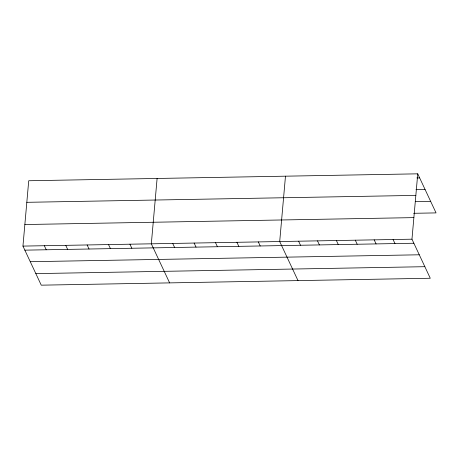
<?xml version="1.0" encoding="UTF-8"?>
<svg xmlns="http://www.w3.org/2000/svg" width="459" height="459" viewBox="0 0 459 459"><rect width="100%" height="100%" fill="white"/><g stroke="black" fill="none" stroke-linecap="round" stroke-linejoin="round"><path stroke-width="0.69" d="M417.747 173.829L411.97 239.185L430.272 278.252L41.253 285.171L22.95 246.099L28.728 180.748L417.747 173.829L436.05 212.901L413.657 213.297M157.104 178.465L151.327 243.815L169.629 282.887M285.481 176.181L279.703 241.537L298.006 280.604M416.852 177.937L419.652 177.885M415.963 189.601L425.063 189.441M26.823 202.316L415.843 195.396M415.24 201.621L430.64 201.346M24.855 224.537L413.88 217.618M22.95 246.099L411.97 239.185M24.849 250.155L413.875 243.241M30.26 261.71L419.285 254.791M35.836 273.616L424.862 266.696M393.076 239.518L394.975 243.574M374.183 239.856L376.082 243.913M355.289 240.189L357.188 244.245M336.39 240.527L338.289 244.584M317.496 240.86L319.395 244.917M298.602 241.199L300.502 245.255M258.308 241.916L260.207 245.972M236.913 242.295L238.812 246.351M215.518 242.679L217.417 246.73M194.123 243.058L196.022 247.114M172.722 243.436L174.621 247.493M129.931 244.199L131.831 248.256M108.536 244.578L110.435 248.635M87.141 244.957L89.04 249.013M65.74 245.341L67.645 249.398M44.345 245.72L46.244 249.776"/></g></svg>
